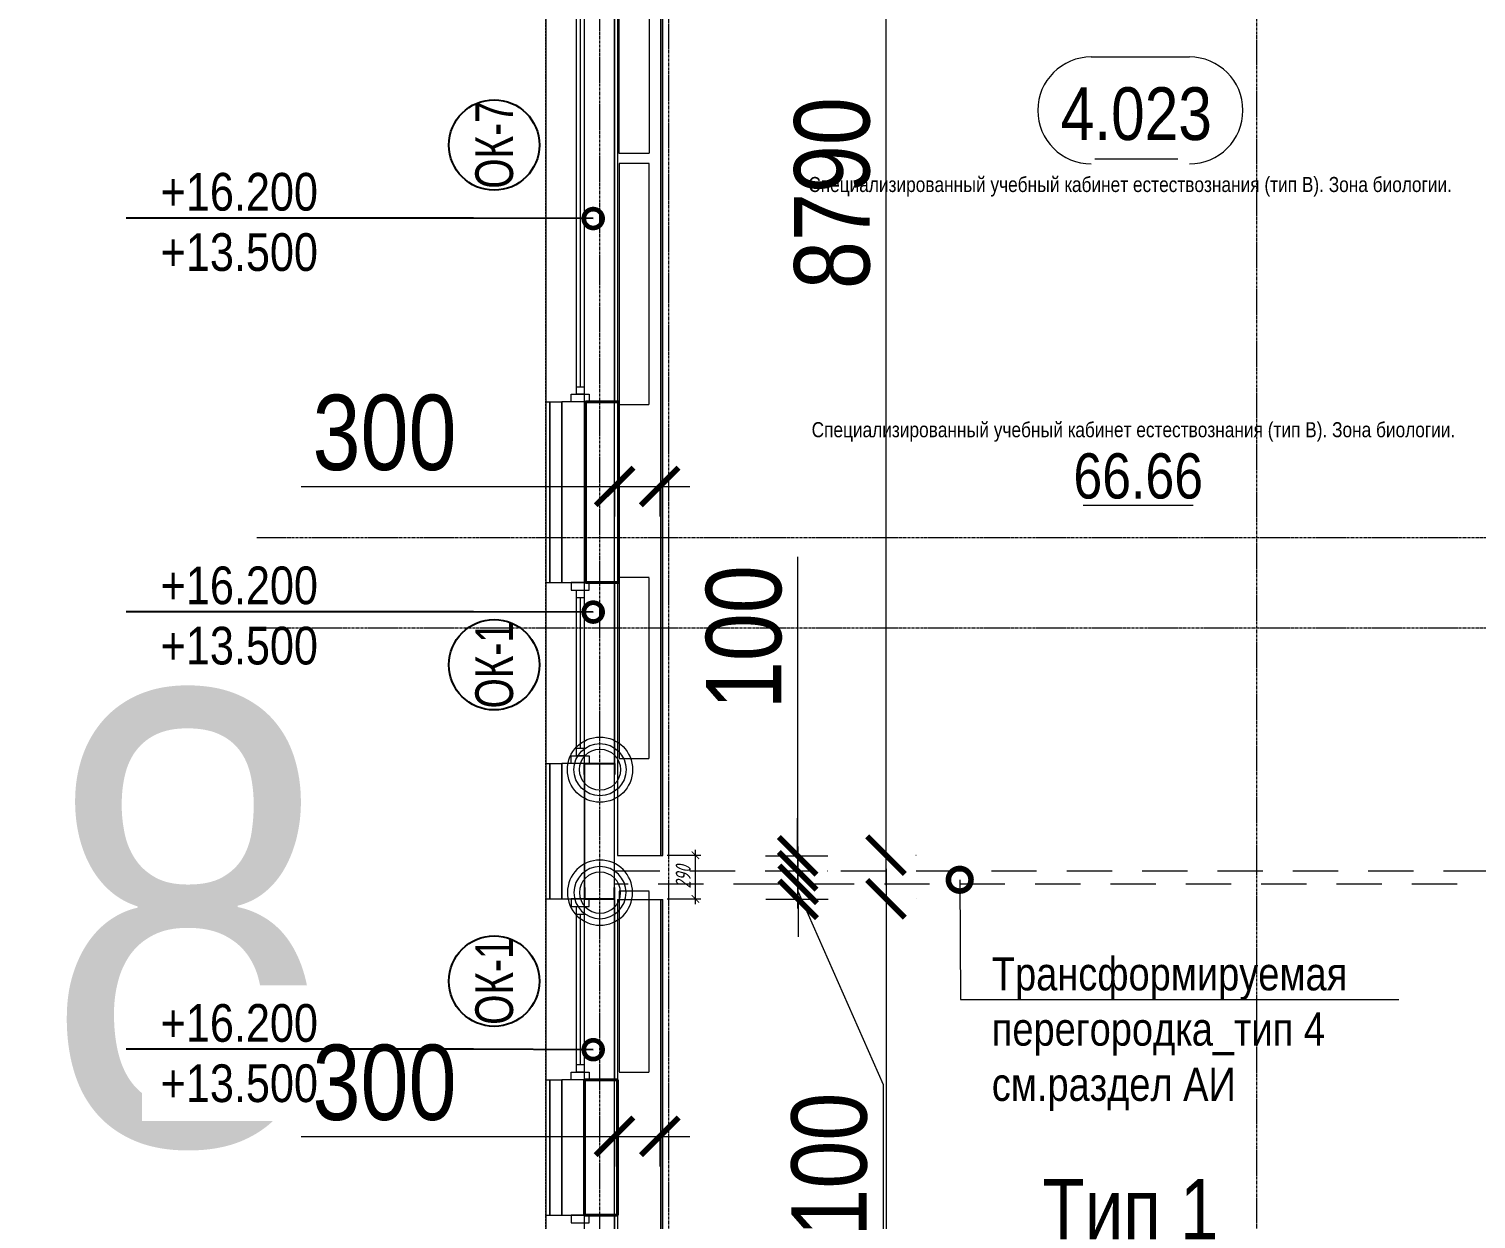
# Model space of a CAD drawing. Header units: millimetres. Extents: x -65509 to 912790, y 446 to 713294.
# Drawn here: x 431416 to 441016, y 547358 to 555258 of the extents above; entities that cross this region are included whole.
import ezdxf
from ezdxf import colors
from ezdxf.entities.mleader import LeaderData, LeaderLine
from ezdxf.enums import TextEntityAlignment as Align
from ezdxf.math import Vec2, Vec3

# ---------------------------------------------------------------- set-up
doc = ezdxf.new("R2010")
doc.units = ezdxf.units.MM
for name, pattern in [('ADSK_Невидимые', [5, 3, -2]), ('CENTER2', [28.575, 19.05, -3.175, 3.175, -3.175]), ('DASHED', [19.05, 12.7, -6.35]), ('HIDDEN2', [4.7625, 3.175, -1.5875])]:
    doc.linetypes.add(name, pattern=pattern)
doc.layers.get('Defpoints').update_dxf_attribs({"color": 250})
for name, color, linetype, lineweight in [('A-AREA', 250, 'Continuous', 15), ('A-Wall_Материал_Газоблок_Контур', 250, 'Continuous', 0), ('АР_Area', 250, 'Continuous', 5), ('АР_Колонны', 250, 'Continuous', 30), ('АР_Окна', 250, 'Continuous', 5), ('АР_Окна марка', 250, 'Continuous', 9), ('АР_площадь пом', 250, 'Continuous', 5), ('АР_Размеры обшивки', 250, 'Continuous', 5), ('АР_Стены ЖБ', 250, 'Continuous', 35), ('АР_Стены ПЕНОблок', 250, 'Continuous', 20), ('АР_Тонкая', 250, 'Continuous', 5), ('АР_Утеплитель', 250, 'Continuous', 0), ('КМ_Фахверки', 250, 'Continuous', 25), ('Марка окна', 250, 'Continuous', 25), ('Размеры зашивки ГКЛ', 250, 'Continuous', 0), ('РД_Оси_100', 250, 'Continuous', 0), ('ТХ_Оборудование', 250, 'Continuous', 9)]:
    doc.layers.add(name, color=color, linetype=linetype, lineweight=lineweight)
doc.layers.add('АР_Делит', color=250, linetype='Continuous', lineweight=0, plot=False)
doc.layers.add('АР_Отопительные приборы', color=1, linetype='HIDDEN2', lineweight=0, true_color=0xff0000)
doc.layers.add('Зашивка радиаторов тип 1 (фанера и МДФ)', color=7, linetype='Continuous', lineweight=0, true_color=0x000085)
doc.styles.add('Arial_09', font='ARIALN.TTF', dxfattribs={"width": 0.9})
doc.styles.add('Isocpeur3', font='isocpeur.ttf')
doc.styles.add('style1', font='ARIALN.TTF')
doc.styles.add('T_dim', font='romans.shx', dxfattribs={"width": 0.7, "oblique": 15})
doc.dimstyles.new('1-50', dxfattribs={"dimscale": 50, "dimtxt": 2, "dimasz": 1, "dimexe": 0.7, "dimexo": 0.6, "dimtad": 1, "dimdec": 0, "dimlfac": -1, "dimtxsty": 'T_dim', "dimblk1": 'ARCHTICK', "dimblk2": 'ARCHTICK', "dimsah": 1, "dimcen": 0, "dimdle": 0.7, "dimclrd": 256, "dimclre": 256, "dimadec": 0, "dimazin": 0, "dimtfac": 1, "dimtdec": 0, "dimtmove": 1, "dimatfit": 3, "dimfxl": 25, "dimlwd": -1, "dimlwe": -1, "dimarcsym": 2})
doc.dimstyles.new('Dim200_ареал', dxfattribs={"dimscale": 100, "dimtxt": 5, "dimasz": 2.5, "dimexe": 2, "dimexo": 2, "dimgap": 1, "dimtad": 1, "dimzin": 12, "dimdsep": 46, "dimtxsty": 'style1', "dimblk": 'ARCHTICK', "dimcen": 3, "dimdle": 2, "dimclrd": 256, "dimclre": 256, "dimaunit": 1, "dimadec": 0, "dimazin": 3, "dimtfac": 1, "dimtmove": 1, "dimatfit": 3, "dimldrblk": 'OPEN30', "dimfxl": 5, "dimfxlon": 1, "dimtolj": 1, "dimtzin": 0, "dimlwd": 9, "dimlwe": 9, "dimarcsym": 0})

# ---------------------------------------------------------------- blocks, each defined once
blk = doc.blocks.new('_DotSmall')
at = {"color": 0, "linetype": 'ByBlock', "const_width": 0.5}
blk.add_lwpolyline([(-0.0625, 0, 1), (0.0625, 0, 1)], format="xyb", close=True, dxfattribs=at)
blk = doc.blocks.new('Ф_пеноблок 200')
at = {"layer": 'АР_Делит', "color": 1}
for radius in [216.3, 173, 136.2]:
    blk.add_circle((103.4, -41.9), radius, dxfattribs=at)
at = {"layer": 'КМ_Фахверки'}
blk.add_lwpolyline([(0, -75), (0, 0), (200, 0), (200, -75)], dxfattribs=at)
blk = doc.blocks.new('СОШ_2200_АР_ОСИ_М100_28.05.24')
at = {"layer": 'АР_Делит', "color": 5, "linetype": 'DASHED'}
blk.add_lwpolyline([(114955, 135155), (114955, -355), (93595.036, -355), (93595.036, 13855), (94145, 13855), (94145, 68320), (66055, 68320), (66055, 13857.73), (83455, 13857.73), (83455, -355), (45245, -355), (45245, 13145), (44695, 13145), (44695, 26755), (45245, 26755), (45245, 68320), (20455, 68320), (20455, 26755), (27955, 26755), (27955, 13145), (-355, 13145), (-355, 100855), (37145, 100855), (37145, 129155)], dxfattribs=at)
at = {"layer": 'РД_Оси_100', "linetype": 'CENTER2'}
blk.add_line((49960, -6155), (49960, 139938.679), dxfattribs=at)
for points in [[(45530, 139938.679), (45600, 139538.679), (45600, -6163.457)], [(46060, -6163.105), (46060, 139538.679), (46130, 139938.679)], [(43327.994, 45600), (71363.995, 45600)], [(43327.994, 45000), (71363.995, 45000)]]:
    blk.add_lwpolyline(points, dxfattribs=at)
blk = doc.blocks.new('_ArchTick')
at = {"color": 0, "linetype": 'ByBlock', "const_width": 0.15}
blk.add_lwpolyline([(-0.5, -0.5), (0.5, 0.5)], dxfattribs=at)
blk = doc.blocks.new('*D822')
at = {"layer": 'Defpoints', "color": 0, "lineweight": 25, "transparency": 16777216}
for p in [(435621, 549773.3), (435837.5, 549773.3), (435621, 549483.3)]:
    blk.add_point(p, dxfattribs=at)
at = {"layer": 'АР_Делит', "color": 0, "transparency": 16777216}
for p, q in [((435837.5, 549448.3), (435837.5, 549808.3)), ((435651, 549773.3), (435872.5, 549773.3)), ((435651, 549483.3), (435872.5, 549483.3))]:
    blk.add_line(p, q, dxfattribs=at)
at = {"layer": 'АР_Делит', "color": 0, "transparency": 16777216, "xscale": 50, "yscale": 50, "zscale": 50}
for p, rotation in [((435837.5, 549773.3), 90), ((435837.5, 549483.3), 270)]:
    blk.add_blockref('_ArchTick', p, dxfattribs=dict(at, rotation=rotation))
at = {"layer": 'АР_Делит', "color": 0, "transparency": 16777216, "insert": (435756.2, 549628.3), "char_height": 100, "attachment_point": 5, "rotation": 90, "style": 'T_dim'}
blk.add_mtext('290', dxfattribs=at)
blk = doc.blocks.new('Bottom_R_1200')
at = {"layer": 'АР_Отопительные приборы'}
blk.add_lwpolyline([(-600, -100), (600, -100), (600, 100), (-600, 100)], close=True, dxfattribs=at)
blk = doc.blocks.new('Bottom_R_1600')
at = {"layer": 'АР_Отопительные приборы'}
blk.add_lwpolyline([(-800, -100), (800, -100), (800, 100), (-800, 100)], close=True, dxfattribs=at)
blk = doc.blocks.new('Bottom_L_1600')
at = {"layer": 'АР_Отопительные приборы'}
blk.add_lwpolyline([(800, -100), (-800, -100), (-800, 100), (800, 100)], close=True, dxfattribs=at)
blk = doc.blocks.new('*D684')
at = {"layer": 'Defpoints', "color": 0, "lineweight": 25, "transparency": 16777216}
for p in [(436695.4, 549483.6, 400000), (436695.2, 539073.3, 400000), (437102, 539073.3)]:
    blk.add_point(p, dxfattribs=at)
at = {"layer": 'АР_Размеры обшивки', "lineweight": 9, "transparency": 16777216}
for p, q in [((437102, 549683.6), (437102, 538873.3)), ((437300.9, 549483.6), (437302, 549483.6)), ((437300.9, 539073.3), (437302, 539073.3))]:
    blk.add_line(p, q, dxfattribs=at)
at = {"layer": 'АР_Размеры обшивки', "lineweight": 9, "transparency": 16777216, "xscale": 250, "yscale": 250, "zscale": 250}
for p, rotation in [((437102, 549483.6), 90), ((437102, 539073.3), 270)]:
    blk.add_blockref('_ArchTick', p, dxfattribs=dict(at, rotation=rotation))
at = {"layer": 'АР_Размеры обшивки', "color": 0, "transparency": 16777216, "insert": (436746.7, 544278.5), "char_height": 500, "attachment_point": 5, "rotation": 90, "style": 'style1'}
blk.add_mtext('\\A1;10410', dxfattribs=at)
blk = doc.blocks.new('_Open30')
at = {"color": 0, "linetype": 'ByBlock', "lineweight": -2}
for p, q in [((-1, 0.268), (0, 0)), ((0, 0), (-1, -0.268)), ((0, 0), (-1, 0))]:
    blk.add_line(p, q, dxfattribs=at)
blk = doc.blocks.new('*D739')
at = {"layer": 'Defpoints', "color": 0, "lineweight": 25, "transparency": 16777216}
for p in [(436695.4, 558563.3, 400000), (436694.3, 549773.7, 400000), (437101.1, 549773.7)]:
    blk.add_point(p, dxfattribs=at)
at = {"layer": 'АР_Размеры обшивки', "lineweight": 9, "transparency": 16777216}
for p, q in [((437101.1, 558763.3), (437101.1, 549573.7)), ((437300, 558563.3), (437301.1, 558563.3)), ((437300, 549773.7), (437301.1, 549773.7))]:
    blk.add_line(p, q, dxfattribs=at)
at = {"layer": 'АР_Размеры обшивки', "lineweight": 9, "transparency": 16777216, "xscale": 250, "yscale": 250, "zscale": 250}
for p, rotation in [((437101.1, 558563.3), 90), ((437101.1, 549773.7), 270)]:
    blk.add_blockref('_ArchTick', p, dxfattribs=dict(at, rotation=rotation))
at = {"layer": 'АР_Размеры обшивки', "color": 0, "transparency": 16777216, "insert": (436745.8, 554168.5), "char_height": 500, "attachment_point": 5, "rotation": 90, "style": 'style1'}
blk.add_mtext('\\A1;8790', dxfattribs=at)
blk = doc.blocks.new('*D782')
at = {"layer": 'Defpoints', "color": 0, "lineweight": 25, "transparency": 16777216}
for p in [(436105.4, 549580.6, 400000), (436518.4, 549580.6), (436105.4, 549481.1)]:
    blk.add_point(p, dxfattribs=at)
at = {"layer": 'АР_Размеры обшивки', "lineweight": 9, "transparency": 16777216}
for p, q in [((436518.4, 549580.6), (436518.4, 549830.6)), ((436518.4, 549481.1), (436518.4, 549580.6)), ((436518.4, 549481.1), (436518.4, 549580.6)), ((436518.4, 549530.8), (437082.4, 548252.6)), ((436717.4, 549580.6), (436718.4, 549580.6)), ((436305.4, 549481.1), (436718.4, 549481.1)), ((436518.4, 549481.1), (436518.4, 549231.1)), ((437082.4, 548252.6), (437082.4, 547186.6))]:
    blk.add_line(p, q, dxfattribs=at)
at = {"layer": 'АР_Размеры обшивки', "lineweight": 9, "transparency": 16777216, "xscale": 250, "yscale": 250, "zscale": 250}
for p, rotation in [((436518.4, 549580.6), 270), ((436518.4, 549481.1), 90)]:
    blk.add_blockref('_ArchTick', p, dxfattribs=dict(at, rotation=rotation))
at = {"layer": 'АР_Размеры обшивки', "color": 0, "transparency": 16777216, "insert": (436727.2, 547719.6), "char_height": 500, "attachment_point": 5, "rotation": 90, "style": 'style1'}
blk.add_mtext('\\A1;100', dxfattribs=at)
blk = doc.blocks.new('*D783')
at = {"layer": 'Defpoints', "color": 0, "lineweight": 25, "transparency": 16777216}
for p in [(436102.5, 549770.1), (436102.5, 549670.6, 400000), (436515.4, 549670.6)]:
    blk.add_point(p, dxfattribs=at)
at = {"layer": 'АР_Размеры обшивки', "lineweight": 9, "transparency": 16777216}
for p, q in [((436515.4, 551753.5), (436515.4, 549770.1)), ((436515.4, 549770.1), (436515.4, 550020.1)), ((436302.5, 549770.1), (436715.4, 549770.1)), ((436515.4, 549770.1), (436515.4, 549670.6)), ((436515.4, 549770.1), (436515.4, 549670.6)), ((436515.4, 549670.6), (436515.4, 549420.6)), ((436714.4, 549670.6), (436715.4, 549670.6))]:
    blk.add_line(p, q, dxfattribs=at)
at = {"layer": 'АР_Размеры обшивки', "lineweight": 9, "transparency": 16777216, "xscale": 250, "yscale": 250, "zscale": 250}
for p, rotation in [((436515.4, 549770.1), 270), ((436515.4, 549670.6), 90)]:
    blk.add_blockref('_ArchTick', p, dxfattribs=dict(at, rotation=rotation))
at = {"layer": 'АР_Размеры обшивки', "color": 0, "transparency": 16777216, "insert": (436160.2, 551220.6), "char_height": 500, "attachment_point": 5, "rotation": 90, "style": 'style1'}
blk.add_mtext('\\A1;100', dxfattribs=at)
blk = doc.blocks.new('*D785')
at = {"layer": 'Defpoints', "color": 0, "lineweight": 25, "transparency": 16777216}
for p in [(435300.9, 548123.3), (435600.9, 548123.3), (435600.9, 547907.3)]:
    blk.add_point(p, dxfattribs=at)
at = {"layer": 'АР_Размеры обшивки', "lineweight": 9, "transparency": 16777216}
for p, q in [((433222.8, 547907.3), (435300.9, 547907.3)), ((435100.9, 547907.3), (435800.9, 547907.3)), ((435300.9, 547923.3), (435300.9, 547707.3)), ((435600.9, 547923.3), (435600.9, 547707.3))]:
    blk.add_line(p, q, dxfattribs=at)
at = {"layer": 'АР_Размеры обшивки', "lineweight": 9, "transparency": 16777216, "xscale": 250, "yscale": 250, "zscale": 250, "rotation": 180}
blk.add_blockref('_ArchTick', (435300.9, 547907.3), dxfattribs=at)
at = {"layer": 'АР_Размеры обшивки', "lineweight": 9, "transparency": 16777216, "xscale": 250, "yscale": 250, "zscale": 250}
blk.add_blockref('_ArchTick', (435600.9, 547907.3), dxfattribs=at)
at = {"layer": 'АР_Размеры обшивки', "color": 0, "transparency": 16777216, "insert": (433774.9, 548262.6), "char_height": 500, "attachment_point": 5, "style": 'style1'}
blk.add_mtext('\\A1;300', dxfattribs=at)
blk = doc.blocks.new('*D786')
at = {"layer": 'Defpoints', "color": 0, "lineweight": 25, "transparency": 16777216}
for p in [(435300.9, 552437.3), (435600.9, 552437.3), (435600.9, 552221.3)]:
    blk.add_point(p, dxfattribs=at)
at = {"layer": 'АР_Размеры обшивки', "lineweight": 9, "transparency": 16777216}
for p, q in [((433222.8, 552221.3), (435300.9, 552221.3)), ((435100.9, 552221.3), (435800.9, 552221.3)), ((435300.9, 552237.3), (435300.9, 552021.3)), ((435600.9, 552237.3), (435600.9, 552021.3))]:
    blk.add_line(p, q, dxfattribs=at)
at = {"layer": 'АР_Размеры обшивки', "lineweight": 9, "transparency": 16777216, "xscale": 250, "yscale": 250, "zscale": 250, "rotation": 180}
blk.add_blockref('_ArchTick', (435300.9, 552221.3), dxfattribs=at)
at = {"layer": 'АР_Размеры обшивки', "lineweight": 9, "transparency": 16777216, "xscale": 250, "yscale": 250, "zscale": 250}
blk.add_blockref('_ArchTick', (435600.9, 552221.3), dxfattribs=at)
at = {"layer": 'АР_Размеры обшивки', "color": 0, "transparency": 16777216, "insert": (433774.9, 552576.6), "char_height": 500, "attachment_point": 5, "style": 'style1'}
blk.add_mtext('\\A1;300', dxfattribs=at)
blk = doc.blocks.new('MOK-МаркаПом_овал_ареал')
for p, q in [((-2.986, 3.764), (3.522, 3.764)), ((-2.75, -3), (2.75, -3))]:
    blk.add_line(p, q)
for centre, radius, start, end in [((-2.986, 0.215), 3.55, 90, 270), ((3.522, 0.215), 3.55, 270, 90), ((-7.411, 0), 7.161, 0, 0.00095)]:
    blk.add_arc(centre, radius, start, end)
at = {"color": 0, "style": 'style1'}
blk.add_attdef('АР-ПОМЕЩЕНИЕ:НОМЕР', text='', height=3, dxfattribs=at).set_placement((0.261, 0), align=Align.MIDDLE)
blk = doc.blocks.new('MOK-МаркаПомещения1')
at = {"layer": 'A-AREA', "color": 0}
blk.add_line((-3.651, -1.944), (3.649, -1.944), dxfattribs=at)
at = {"layer": 'A-AREA', "color": 0, "style": 'style1'}
blk.add_attdef('АР-ПОМЕЩЕНИЕ:ПЛОЩАДЬ', text='', height=3, dxfattribs=at).set_placement((0, 0), align=Align.MIDDLE)
at = {"layer": 'Defpoints', "style": 'style1', "flags": 8}
blk.add_attdef('АР-ПОМЕЩЕНИЕ:НАИМЕНОВАНИЕ', text='', height=1, dxfattribs=at).set_placement((0, 2.956), align=Align.MIDDLE)
blk = doc.blocks.new('МОК-Наименование')
at = {"layer": 'Defpoints'}
blk.add_circle((0, 0), 3, dxfattribs=at)
at = {"color": 0, "linetype": 'ByBlock', "lineweight": -2, "style": 'Isocpeur3', "width": 0.8, "flags": 4}
blk.add_attdef('АР-ОКНО:НАИМЕНОВАНИЕ', text='', height=2.5, dxfattribs=at).set_placement((0, 0), align=Align.MIDDLE)

msp = doc.modelspace()

# ---------------------------------------------------------------- linework, layer by layer
at = {"layer": 'A-Wall_Материал_Газоблок_Контур', "linetype": 'Continuous', "lineweight": 0}
for p, q in [((435300.882, 552783.318), (435300.882, 556083.318)), ((435300.882, 550383.318), (435300.882, 551583.318)), ((435300.882, 548283.318), (435300.882, 549483.318)), ((434845.882, 547383.318), (434845.882, 544083.318)), ((435300.882, 544083.318), (435300.882, 547383.318))]:
    msp.add_line(p, q, dxfattribs=at)
at = {"layer": 'АР_Колонны', "linetype": 'HIDDEN2', "lineweight": 25}
for p, q in [((435107.36, 552783.318), (435327.36, 552783.318)), ((435327.36, 552783.318), (435327.36, 551583.318)), ((435320.882, 548283.318), (435320.882, 547383.318)), ((435320.882, 547383.318), (435100.882, 547383.318))]:
    msp.add_line(p, q, dxfattribs=at)
at = {"layer": 'АР_Колонны', "linetype": 'Continuous', "lineweight": 35}
for p, q in [((435327.36, 552783.318), (435107.36, 552783.318)), ((435327.36, 551583.318), (435327.36, 552783.318)), ((435320.882, 547383.318), (435320.882, 548283.318)), ((435100.882, 547383.318), (435320.882, 547383.318))]:
    msp.add_line(p, q, dxfattribs=at)
at = {"layer": 'АР_Окна', "linetype": 'Continuous', "lineweight": 5}
for p, q in [((435300.882, 556083.318), (435300.882, 552783.318)), ((435048.382, 552883.318), (435098.382, 552883.318)), ((435300.882, 551583.318), (435300.882, 550383.318)), ((435048.382, 550483.318), (435098.382, 550483.318)), ((435300.882, 549483.318), (435300.882, 548283.318)), ((435048.382, 549383.318), (435098.382, 549383.318)), ((434845.882, 547383.318), (434845.882, 544083.318)), ((435300.882, 547383.318), (435300.882, 544083.318))]:
    msp.add_line(p, q, dxfattribs=at)
for points in [[(435133.382, 552833.318), (435133.382, 552783.318), (435013.382, 552783.318), (435013.382, 552833.318)], [(435133.382, 550433.318), (435133.382, 550383.318), (435013.382, 550383.318), (435013.382, 550433.318)], [(435133.382, 549433.318), (435133.382, 549483.318), (435013.382, 549483.318), (435013.382, 549433.318)], [(435133.382, 547333.318), (435133.382, 547383.318), (435013.382, 547383.318), (435013.382, 547333.318)]]:
    msp.add_lwpolyline(points, close=True, dxfattribs=at)
at = {"layer": 'АР_Стены ЖБ', "linetype": 'Continuous', "lineweight": 40}
for p, q in [((435327.36, 552783.318), (435107.36, 552783.318)), ((435327.36, 551583.318), (435327.36, 552783.318)), ((435320.882, 547383.318), (435320.882, 548283.318)), ((435100.882, 547383.318), (435320.882, 547383.318))]:
    msp.add_line(p, q, dxfattribs=at)
at = {"layer": 'АР_Стены ПЕНОблок', "linetype": 'Continuous', "lineweight": 20}
for p, q in [((435300.882, 552783.318), (435100.882, 552783.318)), ((435300.882, 551583.318), (435300.882, 552783.318)), ((435300.882, 550383.318), (435100.882, 550383.318)), ((435100.882, 550383.318), (435100.882, 549483.318)), ((435300.882, 549483.318), (435300.882, 550383.318)), ((435100.882, 549483.318), (435300.882, 549483.318)), ((435300.882, 547383.318), (435300.882, 548283.318)), ((435100.882, 547383.318), (435300.882, 547383.318))]:
    msp.add_line(p, q, dxfattribs=at)
at = {"layer": 'АР_Тонкая', "linetype": 'Continuous', "lineweight": 5}
for p, q in [((434845.882, 552783.318), (434950.882, 552783.318)), ((434845.882, 550383.318), (434950.882, 550383.318)), ((434845.882, 550383.318), (434845.882, 549483.318)), ((434870.882, 550383.318), (434870.882, 549483.318)), ((434870.882, 549483.318), (434870.882, 550383.318)), ((434950.882, 549483.318), (434950.882, 550383.318)), ((434845.882, 549483.318), (434950.882, 549483.318)), ((434845.882, 547383.318), (434950.882, 547383.318))]:
    msp.add_line(p, q, dxfattribs=at)
at = {"layer": 'АР_Утеплитель', "linetype": 'Continuous', "lineweight": 0}
for p, q in [((435100.882, 552783.318), (434950.882, 552783.318)), ((435100.882, 550383.318), (434950.882, 550383.318)), ((434950.882, 550383.318), (434950.882, 549483.318)), ((435100.882, 549483.318), (435100.882, 550383.318)), ((434950.882, 549483.318), (435100.882, 549483.318)), ((434950.882, 547383.318), (435100.882, 547383.318))]:
    msp.add_line(p, q, dxfattribs=at)
at = {"layer": 'Зашивка радиаторов тип 1 (фанера и МДФ)', "linetype": 'Continuous', "lineweight": 0}
for p, q in [((435320.851, 558563.318), (435320.741, 549770.602)), ((435608.241, 549770.599), (435608.351, 558563.315)), ((435608.351, 558563.315), (435608.241, 549770.599)), ((435620.741, 549770.599), (435620.851, 558563.315)), ((435320.741, 549770.602), (435620.741, 549770.599)), ((435320.88, 549480.602), (435320.688, 539073.318)), ((435320.88, 549480.602), (435620.88, 549480.597)), ((435608.188, 539073.313), (435608.38, 549480.597)), ((435608.38, 549480.597), (435608.188, 539073.313)), ((435620.688, 539073.313), (435620.88, 549480.597))]:
    msp.add_line(p, q, dxfattribs=at)
at = {"layer": 'ТХ_Оборудование', "linetype": 'ADSK_Невидимые', "ltscale": 100}
msp.add_lwpolyline([(435300.882, 549670.602), (442890.882, 549670.602), (442890.882, 549580.602), (435300.882, 549580.602)], close=True, dxfattribs=at)

# ---------------------------------------------------------------- block references
at = {"layer": 'АР_Area', "linetype": 'Continuous', "lineweight": 5}
ref = msp.add_blockref('MOK-МаркаПом_овал_ареал', (438762.085, 554696.003), dxfattribs=dict(at, xscale=100, yscale=100, zscale=100))
ref.add_attrib('АР-ПОМЕЩЕНИЕ:НОМЕР', '4.023', dxfattribs={"layer": '0', "color": 0, "height": 350, "style": 'style1'}).set_placement((438762.085, 554696.003), align=Align.MIDDLE)
ref.add_attrib('АР-ПОМЕЩЕНИЕ:НАИМЕНОВАНИЕ', 'Специализированный учебный кабинет естествознания (тип В). Зона биологии.  ', dxfattribs={"layer": 'Defpoints', "color": 2, "height": 100, "style": 'style1'}).set_placement((438752.67, 554214.61), align=Align.MIDDLE)
at = {"layer": 'АР_Отопительные приборы', "rotation": 270}
for name, p in [('Bottom_L_1600', (435430.882, 555231.211)), ('Bottom_R_1600', (435430.882, 553565.979)), ('Bottom_R_1200', (435430.882, 551016.034)), ('Bottom_R_1200', (435430.882, 548933.812))]:
    msp.add_blockref(name, p, dxfattribs=at)
at = {"layer": 'АР_площадь пом', "linetype": 'Continuous', "lineweight": 5}
ref = msp.add_blockref('MOK-МаркаПомещения1', (438774.882, 552291.318), dxfattribs=dict(at, xscale=100, yscale=100, zscale=100))
ref.add_attrib('АР-ПОМЕЩЕНИЕ:НАИМЕНОВАНИЕ', 'Специализированный учебный кабинет естествознания (тип В). Зона биологии.  ', dxfattribs={"layer": 'Defpoints', "height": 100, "style": 'style1'}).set_placement((438774.882, 552586.881), align=Align.MIDDLE)
ref.add_attrib('АР-ПОМЕЩЕНИЕ:ПЛОЩАДЬ', '66.66', dxfattribs={"layer": 'A-AREA', "color": 0, "height": 300, "style": 'style1'}).set_placement((438774.882, 552291.318), align=Align.MIDDLE)
at = {"layer": 'КМ_Фахверки'}
msp.add_blockref('Ф_пеноблок 200', (435100.882, 550383.318), dxfattribs=at)
msp.add_blockref('Ф_пеноблок 200', (435100.882, 550383.318), dxfattribs=at)
at = {"layer": 'КМ_Фахверки', "xscale": -1, "rotation": 180}
msp.add_blockref('Ф_пеноблок 200', (435100.882, 549483.318), dxfattribs=at)
msp.add_blockref('Ф_пеноблок 200', (435100.882, 549483.318), dxfattribs=at)

# ---------------------------------------------------------------- texts
at = {"layer": 'АР_Делит', "insert": (432473.382, 549335.07), "char_height": 3000, "width": 4745, "attachment_point": 5, "style": 'style1'}
msp.add_mtext('8', dxfattribs=at)
msp.add_mtext('8', dxfattribs=at)

# ---------------------------------------------------------------- dimensions: what is measured, and where the dimension line sits
at = {"layer": 'АР_Делит'}
dim = msp.add_linear_dim(base=(435837.452, 549773.318), p1=(435620.965, 549483.318), p2=(435620.965, 549773.318), angle=90, dimstyle='1-50', override={"dimclrd": 0, "dimclre": 0}, dxfattribs=at)
dim.commit()
dim.dimension.update_dxf_attribs({"geometry": '*D822', "text_midpoint": (435756.202, 549628.318)})
at = {"layer": 'АР_Размеры обшивки'}
for base, p1, p2, picture, middle in [((437101.086, 549773.708, -400000), (436695.351, 558563.315), (436694.269, 549773.708), '*D739', (436745.8, 554168.511, -400000)), ((437102.005, 539073.313, -400000), (436695.38, 549483.597), (436695.188, 539073.313), '*D684', (436746.719, 544278.455, -400000))]:
    dim = msp.add_linear_dim(base=base, p1=p1, p2=p2, angle=90, dimstyle='Dim200_ареал', override={"dimdec": 0}, dxfattribs=at)
    dim.commit()
    dim.dimension.update_dxf_attribs({"geometry": picture, "text_midpoint": middle})
dim = msp.add_linear_dim(base=(435600.882, 552221.266), p1=(435300.882, 552437.266), p2=(435600.882, 552437.262), dimstyle='Dim200_ареал', override={"dimdec": 0}, dxfattribs=at)
dim.commit()
dim.dimension.update_dxf_attribs({"geometry": '*D786', "text_midpoint": (433774.882, 552053.209), "dimtype": 160})
for base, p1, p2, picture, middle in [((436515.442, 549670.604), (436102.464, 549770.134), (436102.464, 549670.604, 400000), '*D783', (436227.435, 551220.552)), ((436518.442, 549580.604), (436105.442, 549481.065), (436105.442, 549580.604, 400000), '*D782', (437082.442, 548152.552))]:
    dim = msp.add_linear_dim(base=base, p1=p1, p2=p2, angle=90, dimstyle='Dim200_ареал', override={"dimdec": 0}, dxfattribs=at)
    dim.commit()
    dim.dimension.update_dxf_attribs({"geometry": picture, "text_midpoint": middle, "dimtype": 160})

# ---------------------------------------------------------------- leaders
at = {"layer": 'Марка окна', "lineweight": 0, "ltscale": 20}
ml = msp.add_multileader_mtext('Standard', dxfattribs=at)
ml.set_content('+16.200\\P+13.500', color=256, style='style1')
ml.set_leader_properties(color=256, linetype='ByLayer', lineweight=-1)
ml.set_arrow_properties(name='DOTSMALL')
ml.build(insert=Vec2(0, 0))
ml.multileader.update_dxf_attribs({"text_left_attachment_type": 6, "text_right_attachment_type": 6, "dogleg_length": 200, "arrow_head_size": 250})
ctx = ml.context
ctx.base_point, ctx.char_height, ctx.arrow_head_size, ctx.landing_gap_size, ctx.plane_origin = Vec3(432290.1, 554002.293), 250, 250, 0, Vec3(432685.077, 553317.766)
ctx.left_attachment, ctx.right_attachment = 6, 6
notes = []
notes.append((ctx, [(0, (1, 1, 0), (434365.177, 554002.293), (-1, 0), 1061.605, [(0, [(435159.291, 553999.623)], 0, [])])]))
ctx.mtext.insert, ctx.mtext.line_spacing_factor, ctx.mtext.flow_direction = Vec3(432290.1, 554302.293), 0.96, 5
ctx.mtext.has_bg_fill, ctx.mtext.bg_color, ctx.mtext.bg_scale_factor, ctx.mtext.bg_transparency, ctx.mtext.use_window_bg_color = 1, -1027028792, 1.5, 0, 1
at = {"layer": 'Размеры зашивки ГКЛ'}
ml = msp.add_multileader_mtext('Standard', dxfattribs=at)
ml.set_content('\\pxsm1;Тип 1 ', color=(0, 0, 138), style='style1')
ml.set_leader_properties(color=256, linetype='ByLayer', lineweight=9)
ml.build(insert=Vec2(0, 0))
ml.multileader.update_dxf_attribs({"has_dogleg": 0, "text_left_attachment_type": 6, "text_right_attachment_type": 6, "text_bottom_attachment_type": 10, "dogleg_length": 25, "arrow_head_size": 400})
ctx = ml.context
ctx.base_point, ctx.char_height, ctx.arrow_head_size, ctx.landing_gap_size, ctx.plane_origin = Vec3(438089.831, 547143.37), 400, 400, 50, Vec3(429793.145, 554113.935)
ctx.left_attachment, ctx.right_attachment, ctx.top_attachment = 6, 6, 10
notes.append((ctx, [(0, (1, 1, 0), (438064.831, 547143.37), (1, 0), 25, [(1, [(435587.276, 547143.37)], 0, [])])]))
ctx.mtext.insert, ctx.mtext.width, ctx.mtext.defined_height, ctx.mtext.line_spacing_factor, ctx.mtext.flow_direction = Vec3(438139.831, 547623.37), 1668.44707, 600, 0.3, 5
at = {"layer": 'ТХ_Оборудование'}
ml = msp.add_multileader_mtext('Standard', dxfattribs=at)
ml.set_content('\\pxsm1;Трансформируемая перегородка_тип 4 см.раздел АИ ', color=256, style='style1')
ml.set_leader_properties(color=256, linetype='ByLayer', lineweight=9)
ml.set_arrow_properties(name='DOTSMALL')
ml.build(insert=Vec2(0, 0))
ml.multileader.update_dxf_attribs({"text_left_attachment_type": 6, "text_right_attachment_type": 6, "text_bottom_attachment_type": 10, "dogleg_length": 25, "arrow_head_size": 300})
ctx = ml.context
ctx.base_point, ctx.char_height, ctx.arrow_head_size, ctx.landing_gap_size, ctx.plane_origin = Vec3(437753.656, 548815.277), 220, 300, 50, Vec3(428662.318, 552277.981)
ctx.left_attachment, ctx.right_attachment, ctx.top_attachment = 6, 6, 10
notes.append((ctx, [(0, (1, 1, 0), (437595.646, 548815.277), (1, 0), 158.01, [(1, [(437590.593, 549610.498)], 0, [])])]))
ctx.mtext.insert, ctx.mtext.width, ctx.mtext.defined_height, ctx.mtext.line_spacing_factor, ctx.mtext.flow_direction = Vec3(437803.656, 549096.354), 2672.40951, 2067.07, 0.3, 5
for ctx, leaders in notes:
    for number, flags, end, landing, length, lines in leaders:
        leader = LeaderData()
        leader.index, (leader.has_last_leader_line, leader.has_dogleg_vector, leader.attachment_direction) = number, flags
        leader.last_leader_point, leader.dogleg_vector, leader.dogleg_length = Vec3(end), Vec3(landing), length
        for number, points, colour, breaks in lines:
            line = LeaderLine()
            line.index, line.vertices, line.color, line.breaks = number, Vec3.list(points), colors.encode_raw_color(colour), breaks
            leader.lines.append(line)
        ctx.leaders.append(leader)

# ---------------------------------------------------------------- next in the draw order: linework, layer by layer
at = {"layer": 'A-Wall_Материал_Газоблок_Контур', "linetype": 'Continuous', "lineweight": 0}
msp.add_line((434845.882, 556083.318), (434845.882, 552783.318), dxfattribs=at)
at = {"layer": 'АР_Окна', "linetype": 'Continuous', "lineweight": 5}
for p, q in [((434845.882, 556083.318), (434845.882, 552783.318)), ((435073.382, 555983.318), (435073.382, 552883.318))]:
    msp.add_line(p, q, dxfattribs=at)
msp.add_lwpolyline([(435048.382, 556033.318), (435098.382, 556033.318), (435098.382, 552833.318), (435048.382, 552833.318)], close=True, dxfattribs=at)

# ---------------------------------------------------------------- next in the draw order: block references
at = {"layer": 'АР_Окна марка', "linetype": 'Continuous', "lineweight": 9}
ref = msp.add_blockref('МОК-Наименование', (434502.226, 554487.669, -900), dxfattribs=dict(at, xscale=100, yscale=100, zscale=100, rotation=90))
ref.add_attrib('АР-ОКНО:НАИМЕНОВАНИЕ', 'ОК-7', dxfattribs={"layer": '0', "color": 0, "linetype": 'ByBlock', "lineweight": -2, "height": 250, "rotation": 90, "style": 'Arial_09', "width": 0.9}).set_placement((434502.226, 554487.669, -900), align=Align.MIDDLE)

# ---------------------------------------------------------------- next in the draw order: leaders
at = {"layer": 'Марка окна', "lineweight": 0, "ltscale": 20}
ml = msp.add_multileader_mtext('Standard', dxfattribs=at)
ml.set_content('+16.200\\P+13.500', color=256, style='style1')
ml.set_leader_properties(color=256, linetype='ByLayer', lineweight=-1)
ml.set_arrow_properties(name='DOTSMALL')
ml.build(insert=Vec2(0, 0))
ml.multileader.update_dxf_attribs({"text_left_attachment_type": 6, "text_right_attachment_type": 6, "dogleg_length": 200, "arrow_head_size": 250})
ctx = ml.context
ctx.base_point, ctx.char_height, ctx.arrow_head_size, ctx.landing_gap_size, ctx.plane_origin = Vec3(432290.1, 551389.889), 250, 250, 0, Vec3(432685.077, 550705.362)
ctx.left_attachment, ctx.right_attachment = 6, 6
notes = []
notes.append((ctx, [(0, (1, 1, 0), (434365.177, 551389.889), (-1, 0), 1061.605, [(0, [(435159.291, 551387.218)], 0, [])])]))
ctx.mtext.insert, ctx.mtext.line_spacing_factor, ctx.mtext.flow_direction = Vec3(432290.1, 551689.889), 0.96, 5
ctx.mtext.has_bg_fill, ctx.mtext.bg_color, ctx.mtext.bg_scale_factor, ctx.mtext.bg_transparency, ctx.mtext.use_window_bg_color = 1, -1027028792, 1.5, 0, 1
ml = msp.add_multileader_mtext('Standard', dxfattribs=at)
ml.set_content('+16.200\\P+13.500', color=256, style='style1')
ml.set_leader_properties(color=256, linetype='ByLayer', lineweight=-1)
ml.set_arrow_properties(name='DOTSMALL')
ml.build(insert=Vec2(0, 0))
ml.multileader.update_dxf_attribs({"text_left_attachment_type": 6, "text_right_attachment_type": 6, "dogleg_length": 200, "arrow_head_size": 250})
ctx = ml.context
ctx.base_point, ctx.char_height, ctx.arrow_head_size, ctx.landing_gap_size, ctx.plane_origin = Vec3(432290.1, 548485.253), 250, 250, 0, Vec3(432685.077, 547800.726)
ctx.left_attachment, ctx.right_attachment = 6, 6
notes.append((ctx, [(0, (1, 1, 0), (434365.177, 548485.253), (-1, 0), 1061.605, [(0, [(435159.291, 548482.583)], 0, [])])]))
ctx.mtext.insert, ctx.mtext.line_spacing_factor, ctx.mtext.flow_direction = Vec3(432290.1, 548785.253), 0.96, 5
ctx.mtext.has_bg_fill, ctx.mtext.bg_color, ctx.mtext.bg_scale_factor, ctx.mtext.bg_transparency, ctx.mtext.use_window_bg_color = 1, -1027028792, 1.5, 0, 1
for ctx, leaders in notes:
    for number, flags, end, landing, length, lines in leaders:
        leader = LeaderData()
        leader.index, (leader.has_last_leader_line, leader.has_dogleg_vector, leader.attachment_direction) = number, flags
        leader.last_leader_point, leader.dogleg_vector, leader.dogleg_length = Vec3(end), Vec3(landing), length
        for number, points, colour, breaks in lines:
            line = LeaderLine()
            line.index, line.vertices, line.color, line.breaks = number, Vec3.list(points), colors.encode_raw_color(colour), breaks
            leader.lines.append(line)
        ctx.leaders.append(leader)

# ---------------------------------------------------------------- next in the draw order: linework, layer by layer
at = {"layer": 'A-Wall_Материал_Газоблок_Контур', "linetype": 'Continuous', "lineweight": 0}
for p, q in [((434845.882, 551583.318), (434845.882, 550383.318)), ((434845.882, 549483.318), (434845.882, 548283.318))]:
    msp.add_line(p, q, dxfattribs=at)
at = {"layer": 'АР_Колонны', "linetype": 'HIDDEN2', "lineweight": 25}
for p, q in [((435107.36, 551583.318), (435107.36, 552783.318)), ((435327.36, 551583.318), (435107.36, 551583.318)), ((435100.882, 548283.318), (435320.882, 548283.318)), ((435100.882, 547383.318), (435100.882, 548283.318))]:
    msp.add_line(p, q, dxfattribs=at)
at = {"layer": 'АР_Колонны', "linetype": 'Continuous', "lineweight": 35}
for p, q in [((435107.36, 552783.318), (435107.36, 551583.318)), ((435107.36, 551583.318), (435327.36, 551583.318)), ((435320.882, 548283.318), (435100.882, 548283.318)), ((435100.882, 548283.318), (435100.882, 547383.318))]:
    msp.add_line(p, q, dxfattribs=at)
at = {"layer": 'АР_Окна', "linetype": 'Continuous', "lineweight": 5}
for p, q in [((434845.882, 551583.318), (434845.882, 550383.318)), ((435048.382, 551483.318), (435098.382, 551483.318)), ((435073.382, 551483.318), (435073.382, 550483.318)), ((434845.882, 549483.318), (434845.882, 548283.318)), ((435073.382, 549383.318), (435073.382, 548383.318)), ((435048.382, 548383.318), (435098.382, 548383.318))]:
    msp.add_line(p, q, dxfattribs=at)
for points in [[(435133.382, 551533.318), (435133.382, 551583.318), (435013.382, 551583.318), (435013.382, 551533.318)], [(435048.382, 551533.318), (435098.382, 551533.318), (435098.382, 550433.318), (435048.382, 550433.318)], [(435048.382, 549433.318), (435098.382, 549433.318), (435098.382, 548333.318), (435048.382, 548333.318)], [(435133.382, 548333.318), (435133.382, 548283.318), (435013.382, 548283.318), (435013.382, 548333.318)]]:
    msp.add_lwpolyline(points, close=True, dxfattribs=at)
at = {"layer": 'АР_Стены ЖБ', "linetype": 'Continuous', "lineweight": 40}
for p, q in [((435107.36, 552783.318), (435107.36, 551583.318)), ((435107.36, 551583.318), (435327.36, 551583.318)), ((435320.882, 548283.318), (435100.882, 548283.318)), ((435100.882, 548283.318), (435100.882, 547383.318))]:
    msp.add_line(p, q, dxfattribs=at)
at = {"layer": 'АР_Стены ПЕНОблок', "linetype": 'Continuous', "lineweight": 20}
for p, q in [((435100.882, 552783.318), (435100.882, 551583.318)), ((435100.882, 551583.318), (435300.882, 551583.318)), ((435300.882, 548283.318), (435100.882, 548283.318)), ((435100.882, 548283.318), (435100.882, 547383.318))]:
    msp.add_line(p, q, dxfattribs=at)
at = {"layer": 'АР_Тонкая', "linetype": 'Continuous', "lineweight": 5}
for p, q in [((434845.882, 552783.318), (434845.882, 551583.318)), ((434870.882, 552783.318), (434870.882, 551583.318)), ((434870.882, 551583.318), (434870.882, 552783.318)), ((434950.882, 551583.318), (434950.882, 552783.318)), ((434845.882, 551583.318), (434950.882, 551583.318)), ((434845.882, 548283.318), (434950.882, 548283.318)), ((434845.882, 548283.318), (434845.882, 547383.318)), ((434870.882, 548283.318), (434870.882, 547383.318)), ((434870.882, 547383.318), (434870.882, 548283.318)), ((434950.882, 547383.318), (434950.882, 548283.318))]:
    msp.add_line(p, q, dxfattribs=at)
at = {"layer": 'АР_Утеплитель', "linetype": 'Continuous', "lineweight": 0}
for p, q in [((434950.882, 552783.318), (434950.882, 551583.318)), ((435100.882, 551583.318), (435100.882, 552783.318)), ((434950.882, 551583.318), (435100.882, 551583.318)), ((435100.882, 548283.318), (434950.882, 548283.318)), ((434950.882, 548283.318), (434950.882, 547383.318)), ((435100.882, 547383.318), (435100.882, 548283.318))]:
    msp.add_line(p, q, dxfattribs=at)
at = {"layer": 'КМ_Фахверки', "lineweight": 5}
msp.add_lwpolyline([(435451.032, 597333.318), (504300.882, 597333.318), (504300.882, 506183.318), (435100.882, 506183.318), (435100.882, 574808.318), (435451.032, 574808.318), (435451.032, 597333.318)], dxfattribs=at)

# ---------------------------------------------------------------- next in the draw order: block references
at = {"layer": 'АР_Окна марка', "linetype": 'Continuous', "lineweight": 9}
ref = msp.add_blockref('МОК-Наименование', (434502.226, 551037.67, -900), dxfattribs=dict(at, xscale=100, yscale=100, zscale=100, rotation=90))
ref.add_attrib('АР-ОКНО:НАИМЕНОВАНИЕ', 'ОК-1', dxfattribs={"layer": '0', "color": 0, "linetype": 'ByBlock', "lineweight": -2, "height": 250, "rotation": 90, "style": 'Arial_09', "width": 0.9}).set_placement((434502.226, 551037.67, -900), align=Align.MIDDLE)
ref = msp.add_blockref('МОК-Наименование', (434502.226, 548937.669, -900), dxfattribs=dict(at, xscale=100, yscale=100, zscale=100, rotation=90))
ref.add_attrib('АР-ОКНО:НАИМЕНОВАНИЕ', 'ОК-1', dxfattribs={"layer": '0', "color": 0, "linetype": 'ByBlock', "lineweight": -2, "height": 250, "rotation": 90, "style": 'Arial_09', "width": 0.9}).set_placement((434502.226, 548937.669, -900), align=Align.MIDDLE)
at = {"layer": 'РД_Оси_100'}
msp.add_blockref('СОШ_2200_АР_ОСИ_М100_28.05.24', (389600.882, 506283.318), dxfattribs=at)

# ---------------------------------------------------------------- next in the draw order: dimensions: what is measured, and where the dimension line sits
at = {"layer": 'АР_Размеры обшивки'}
dim = msp.add_linear_dim(base=(435600.882, 547907.266), p1=(435300.882, 548123.266), p2=(435600.882, 548123.262), dimstyle='Dim200_ареал', override={"dimdec": 0}, dxfattribs=at)
dim.commit()
dim.dimension.update_dxf_attribs({"geometry": '*D785', "text_midpoint": (433774.882, 547739.209), "dimtype": 160})

doc.saveas('drawing.dxf')
